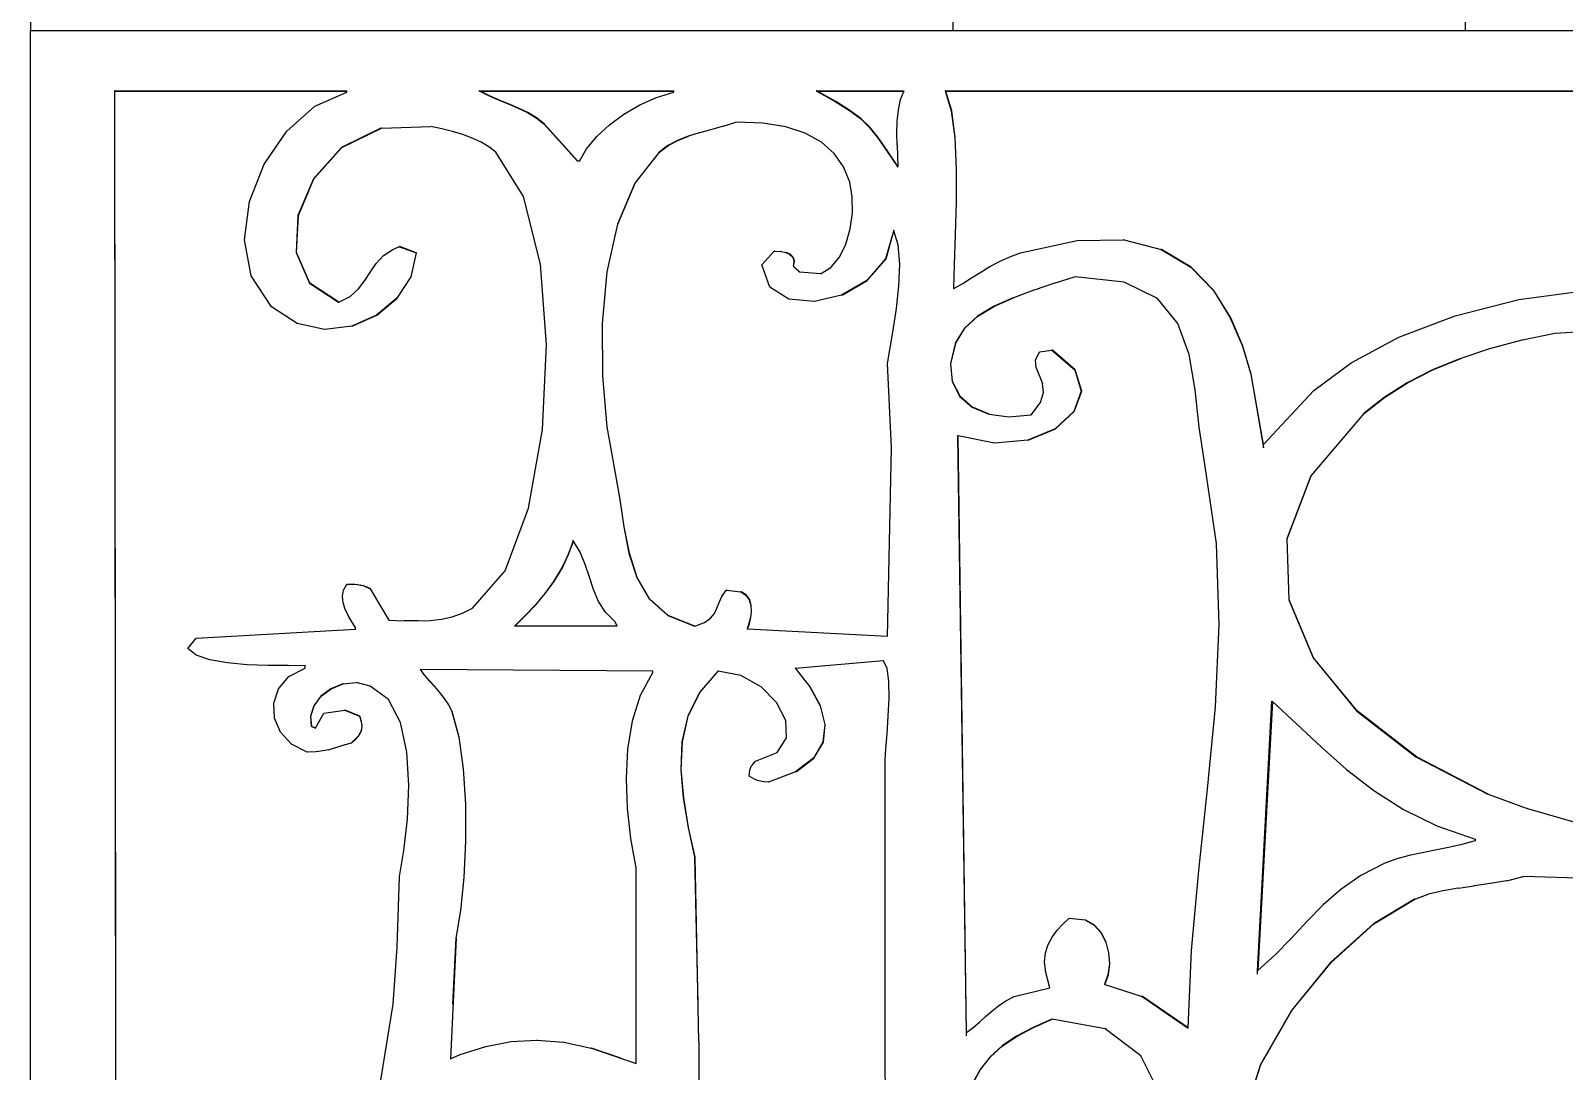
# Model space of a CAD drawing. Header units: inches. Extents: x 1397 to 20304, y -27267 to -746.
# Drawn here: x 14791.67 to 14806.63, y -23735.91 to -23725.76 of the extents above; entities that cross this region are included whole.
import ezdxf

# ---------------------------------------------------------------- set-up
doc = ezdxf.new("R2010")
doc.units = ezdxf.units.IN
doc.header["$LTSCALE"] = 17
doc.header["$MEASUREMENT"] = 0
doc.layers.add('25 BOT BAR', color=12, linetype='Continuous', lineweight=25)
doc.layers.add('ELEVATION', color=7, linetype='Continuous', lineweight=25)

# ---------------------------------------------------------------- blocks, each defined once
blk = doc.blocks.new('A$Ce488fd43')
for p, q in [((0, 24), (58.463, 24)), ((0, 0), (0, 24)), ((0.821, 23.414), (0.817, 23.414)), ((0.817, 23.414), (0.817, 23.407)), ((0.821, 23.407), (0.817, 23.407)), ((0.817, 23.407), (0.838, 5.511)), ((0.821, 23.414), (3.086, 23.414)), ((0.821, 23.407), (0.821, 23.414)), ((3.086, 23.407), (0.821, 23.407)), ((0.832, 14.5), (0.821, 23.407)), ((2.774, 23.263), (3.086, 23.4)), ((3.086, 23.407), (3.086, 23.414)), ((3.086, 23.4), (3.086, 23.407)), ((4.373, 23.414), (4.388, 23.407)), ((4.377, 23.414), (4.373, 23.414)), ((4.392, 23.407), (4.377, 23.414)), ((4.377, 23.414), (6.274, 23.414)), ((4.392, 23.407), (4.388, 23.407)), ((4.388, 23.407), (4.466, 23.368)), ((4.47, 23.368), (4.392, 23.407)), ((6.274, 23.407), (4.392, 23.407)), ((4.466, 23.368), (4.562, 23.326)), ((4.47, 23.368), (4.466, 23.368)), ((4.566, 23.326), (4.47, 23.368)), ((5.943, 23.276), (6.107, 23.349)), ((6.107, 23.349), (6.274, 23.4)), ((6.274, 23.407), (6.274, 23.414)), ((6.274, 23.4), (6.274, 23.407)), ((7.664, 23.414), (7.85, 23.309)), ((7.668, 23.414), (7.664, 23.414)), ((7.681, 23.407), (7.668, 23.414)), ((7.668, 23.414), (8.522, 23.414)), ((8.519, 23.407), (7.681, 23.407)), ((7.854, 23.309), (7.681, 23.407)), ((8.487, 23.329), (8.519, 23.407)), ((8.519, 23.407), (8.522, 23.414)), ((8.922, 23.414), (8.982, 23.218)), ((8.926, 23.414), (8.922, 23.414)), ((8.928, 23.407), (8.926, 23.414)), ((17.041, 23.407), (8.926, 23.414)), ((17.041, 23.407), (8.928, 23.407)), ((8.986, 23.218), (8.928, 23.407)), ((2.498, 23.018), (2.774, 23.263)), ((4.562, 23.326), (4.659, 23.286)), ((4.566, 23.326), (4.562, 23.326)), ((4.663, 23.286), (4.566, 23.326)), ((4.659, 23.286), (4.755, 23.244)), ((4.663, 23.286), (4.659, 23.286)), ((4.759, 23.244), (4.663, 23.286)), ((4.755, 23.244), (4.847, 23.2)), ((4.759, 23.244), (4.755, 23.244)), ((4.851, 23.2), (4.759, 23.244)), ((4.847, 23.2), (4.932, 23.15)), ((4.851, 23.2), (4.847, 23.2)), ((4.936, 23.15), (4.851, 23.2)), ((5.788, 23.185), (5.943, 23.276)), ((7.85, 23.309), (7.989, 23.222)), ((7.854, 23.309), (7.85, 23.309)), ((7.993, 23.222), (7.854, 23.309)), ((7.989, 23.222), (8.096, 23.141)), ((7.993, 23.222), (7.989, 23.222)), ((8.1, 23.141), (7.993, 23.222)), ((8.455, 23.116), (8.466, 23.228)), ((8.466, 23.228), (8.487, 23.329)), ((8.982, 23.218), (9.016, 22.955)), ((8.986, 23.218), (8.982, 23.218)), ((9.02, 22.955), (8.986, 23.218)), ((3.418, 23.047), (3.033, 22.859)), ((3.037, 22.859), (3.422, 23.047)), ((3.422, 23.047), (3.418, 23.047)), ((3.422, 23.047), (3.903, 23.063)), ((4.012, 23.042), (3.903, 23.063)), ((4.117, 23.017), (4.012, 23.042)), ((4.932, 23.15), (5.007, 23.092)), ((4.936, 23.15), (4.932, 23.15)), ((5.011, 23.092), (4.936, 23.15)), ((5.007, 23.092), (5.334, 22.726)), ((5.011, 23.092), (5.007, 23.092)), ((5.338, 22.726), (5.011, 23.092)), ((5.523, 22.966), (5.646, 23.08)), ((5.646, 23.08), (5.788, 23.185)), ((6.761, 23.069), (6.527, 23.004)), ((6.765, 23.069), (6.761, 23.069)), ((6.887, 23.107), (6.765, 23.069)), ((7.143, 23.098), (6.887, 23.107)), ((7.367, 23.061), (7.143, 23.098)), ((7.557, 22.998), (7.367, 23.061)), ((8.096, 23.141), (8.182, 23.057)), ((8.1, 23.141), (8.096, 23.141)), ((8.186, 23.057), (8.1, 23.141)), ((8.182, 23.057), (8.263, 22.957)), ((8.186, 23.057), (8.182, 23.057)), ((8.267, 22.957), (8.186, 23.057)), ((8.451, 22.998), (8.455, 23.116)), ((2.278, 22.697), (2.498, 23.018)), ((4.216, 22.986), (4.117, 23.017)), ((4.309, 22.951), (4.216, 22.986)), ((4.394, 22.911), (4.309, 22.951)), ((4.471, 22.865), (4.394, 22.911)), ((5.424, 22.847), (5.523, 22.966)), ((6.311, 22.929), (6.217, 22.879)), ((6.221, 22.879), (6.315, 22.929)), ((6.414, 22.97), (6.311, 22.929)), ((6.315, 22.929), (6.311, 22.929)), ((6.315, 22.929), (6.418, 22.97)), ((6.418, 22.97), (6.414, 22.97)), ((6.523, 23.004), (6.418, 22.97)), ((6.527, 23.004), (6.523, 23.004)), ((7.714, 22.911), (7.557, 22.998)), ((7.839, 22.801), (7.714, 22.911)), ((8.263, 22.957), (8.351, 22.831)), ((8.267, 22.957), (8.263, 22.957)), ((8.355, 22.831), (8.267, 22.957)), ((8.453, 22.881), (8.451, 22.998)), ((9.016, 22.955), (9.029, 22.649)), ((9.02, 22.955), (9.016, 22.955)), ((9.033, 22.649), (9.02, 22.955)), ((3.033, 22.859), (2.759, 22.555)), ((2.763, 22.555), (3.037, 22.859)), ((3.037, 22.859), (3.033, 22.859)), ((4.537, 22.814), (4.471, 22.865)), ((4.809, 22.381), (4.537, 22.814)), ((5.354, 22.726), (5.424, 22.847)), ((6.131, 22.814), (5.893, 22.51)), ((5.897, 22.51), (6.135, 22.814)), ((6.217, 22.879), (6.131, 22.814)), ((6.135, 22.814), (6.131, 22.814)), ((6.135, 22.814), (6.221, 22.879)), ((6.221, 22.879), (6.217, 22.879)), ((7.931, 22.671), (7.839, 22.801)), ((8.351, 22.831), (8.461, 22.668)), ((8.355, 22.831), (8.351, 22.831)), ((8.46, 22.674), (8.355, 22.831)), ((8.453, 22.881), (8.46, 22.674)), ((2.134, 22.334), (2.278, 22.697)), ((5.338, 22.726), (5.334, 22.726)), ((5.354, 22.726), (5.338, 22.726)), ((7.991, 22.521), (7.931, 22.671)), ((8.461, 22.668), (8.46, 22.674)), ((9.029, 22.649), (9.028, 22.326)), ((9.033, 22.649), (9.029, 22.649)), ((9.032, 22.326), (9.033, 22.649)), ((2.759, 22.555), (2.608, 22.195)), ((2.612, 22.195), (2.763, 22.555)), ((2.763, 22.555), (2.759, 22.555)), ((5.893, 22.51), (5.726, 22.111)), ((5.73, 22.111), (5.897, 22.51)), ((5.897, 22.51), (5.893, 22.51)), ((8.016, 22.377), (7.991, 22.521)), ((2.085, 21.959), (2.134, 22.334)), ((4.973, 21.722), (4.809, 22.381)), ((8.017, 22.222), (8.016, 22.377)), ((9.028, 22.326), (9.019, 22.008)), ((9.023, 22.008), (9.032, 22.326)), ((9.032, 22.326), (9.028, 22.326)), ((2.608, 22.195), (2.591, 21.835)), ((2.595, 21.835), (2.612, 22.195)), ((2.612, 22.195), (2.608, 22.195)), ((7.996, 22.065), (8.017, 22.222)), ((5.726, 22.111), (5.622, 21.646)), ((5.626, 21.646), (5.73, 22.111)), ((5.73, 22.111), (5.726, 22.111)), ((7.954, 21.917), (7.996, 22.065)), ((8.42, 22.053), (8.341, 21.774)), ((8.345, 21.774), (8.422, 22.046)), ((8.422, 22.046), (8.42, 22.053)), ((8.465, 21.909), (8.422, 22.046)), ((9.019, 22.008), (9.009, 21.718)), ((9.013, 21.718), (9.023, 22.008)), ((9.023, 22.008), (9.019, 22.008)), ((2.151, 21.606), (2.085, 21.959)), ((3.441, 21.804), (3.535, 21.863)), ((3.535, 21.863), (3.597, 21.892)), ((3.601, 21.892), (3.597, 21.892)), ((3.597, 21.892), (3.599, 21.891)), ((3.601, 21.892), (3.599, 21.891)), ((3.599, 21.891), (3.76, 21.833)), ((3.76, 21.833), (3.601, 21.892)), ((7.132, 21.716), (7.255, 21.848)), ((7.259, 21.848), (7.255, 21.848)), ((7.259, 21.848), (7.317, 21.844)), ((7.89, 21.788), (7.954, 21.917)), ((8.479, 21.722), (8.465, 21.909)), ((9.657, 21.833), (10.209, 21.951)), ((10.209, 21.951), (10.663, 21.957)), ((10.667, 21.957), (10.663, 21.957)), ((10.667, 21.957), (11.029, 21.863)), ((11.029, 21.863), (11.318, 21.691)), ((11.033, 21.863), (11.029, 21.863)), ((11.322, 21.691), (11.033, 21.863)), ((2.591, 21.835), (2.719, 21.534)), ((2.595, 21.835), (2.591, 21.835)), ((2.723, 21.534), (2.595, 21.835)), ((3.315, 21.647), (3.371, 21.729)), ((3.371, 21.729), (3.441, 21.804)), ((3.76, 21.833), (3.708, 21.598)), ((3.712, 21.598), (3.764, 21.833)), ((3.764, 21.833), (3.76, 21.833)), ((5.034, 20.933), (4.973, 21.722)), ((7.213, 21.497), (7.132, 21.716)), ((7.321, 21.844), (7.317, 21.844)), ((7.321, 21.844), (7.367, 21.834)), ((7.367, 21.834), (7.405, 21.818)), ((7.371, 21.834), (7.367, 21.834)), ((7.409, 21.818), (7.371, 21.834)), ((7.405, 21.818), (7.43, 21.797)), ((7.409, 21.818), (7.405, 21.818)), ((7.434, 21.797), (7.409, 21.818)), ((7.43, 21.797), (7.444, 21.771)), ((7.434, 21.797), (7.43, 21.797)), ((7.448, 21.771), (7.434, 21.797)), ((7.447, 21.739), (7.439, 21.702)), ((7.439, 21.702), (7.5, 21.643)), ((7.443, 21.702), (7.439, 21.702)), ((7.443, 21.702), (7.451, 21.739)), ((7.504, 21.643), (7.443, 21.702)), ((7.444, 21.771), (7.447, 21.739)), ((7.448, 21.771), (7.444, 21.771)), ((7.451, 21.739), (7.447, 21.739)), ((7.451, 21.739), (7.448, 21.771)), ((7.807, 21.689), (7.89, 21.788)), ((8.341, 21.774), (8.158, 21.56)), ((8.162, 21.56), (8.345, 21.774)), ((8.345, 21.774), (8.341, 21.774)), ((8.471, 21.509), (8.479, 21.722)), ((9.009, 21.718), (9.004, 21.482)), ((9.008, 21.484), (9.013, 21.718)), ((9.013, 21.718), (9.009, 21.718)), ((9.269, 21.643), (9.359, 21.697)), ((9.359, 21.697), (9.453, 21.748)), ((9.453, 21.748), (9.552, 21.794)), ((9.552, 21.794), (9.657, 21.833)), ((2.35, 21.306), (2.151, 21.606)), ((3.198, 21.479), (3.261, 21.561)), ((3.261, 21.561), (3.315, 21.647)), ((3.708, 21.598), (3.573, 21.389)), ((3.577, 21.389), (3.712, 21.598)), ((3.712, 21.598), (3.708, 21.598)), ((5.622, 21.646), (5.575, 21.143)), ((5.579, 21.143), (5.626, 21.646)), ((5.626, 21.646), (5.622, 21.646)), ((7.504, 21.643), (7.5, 21.643)), ((7.705, 21.628), (7.504, 21.643)), ((7.705, 21.628), (7.807, 21.689)), ((8.158, 21.56), (7.912, 21.418)), ((7.916, 21.418), (8.162, 21.56)), ((8.162, 21.56), (8.158, 21.56)), ((9.093, 21.533), (9.18, 21.588)), ((9.18, 21.588), (9.269, 21.643)), ((10.189, 21.599), (9.994, 21.534)), ((10.669, 21.544), (10.189, 21.599)), ((11.318, 21.691), (11.539, 21.463)), ((11.322, 21.691), (11.318, 21.691)), ((11.543, 21.463), (11.322, 21.691)), ((2.719, 21.534), (3.004, 21.35)), ((2.723, 21.534), (2.719, 21.534)), ((3.006, 21.351), (2.723, 21.534)), ((3.006, 21.351), (3.116, 21.407)), ((3.116, 21.407), (3.198, 21.479)), ((7.398, 21.38), (7.213, 21.497)), ((7.912, 21.418), (7.648, 21.356)), ((7.916, 21.418), (7.912, 21.418)), ((8.446, 21.288), (8.471, 21.509)), ((9.004, 21.482), (9.008, 21.484)), ((9.008, 21.484), (9.093, 21.533)), ((9.786, 21.467), (9.59, 21.394)), ((9.79, 21.467), (9.786, 21.467)), ((9.99, 21.534), (9.79, 21.467)), ((9.994, 21.534), (9.99, 21.534)), ((10.992, 21.385), (10.669, 21.544)), ((11.539, 21.463), (11.704, 21.198)), ((11.543, 21.463), (11.539, 21.463)), ((11.708, 21.198), (11.543, 21.463)), ((14.519, 21.375), (15.197, 21.467)), ((2.6, 21.141), (2.35, 21.306)), ((3.004, 21.35), (3.006, 21.351)), ((3.573, 21.389), (3.374, 21.223)), ((3.378, 21.223), (3.577, 21.389)), ((3.577, 21.389), (3.573, 21.389)), ((7.645, 21.356), (7.398, 21.38)), ((7.648, 21.356), (7.645, 21.356)), ((8.415, 21.076), (8.446, 21.288)), ((9.4, 21.311), (9.238, 21.213)), ((9.242, 21.213), (9.404, 21.311)), ((9.586, 21.394), (9.4, 21.311)), ((9.404, 21.311), (9.4, 21.311)), ((9.404, 21.311), (9.59, 21.394)), ((9.59, 21.394), (9.586, 21.394)), ((11.191, 21.142), (10.992, 21.385)), ((13.898, 21.217), (14.519, 21.375)), ((2.867, 21.083), (2.6, 21.141)), ((3.132, 21.115), (2.871, 21.083)), ((3.374, 21.223), (3.132, 21.115)), ((3.136, 21.115), (3.132, 21.115)), ((3.136, 21.115), (3.378, 21.223)), ((3.378, 21.223), (3.374, 21.223)), ((5.575, 21.143), (5.578, 20.629)), ((5.579, 21.143), (5.575, 21.143)), ((5.582, 20.629), (5.579, 21.143)), ((9.238, 21.213), (9.11, 21.095)), ((9.113, 21.095), (9.242, 21.213)), ((9.242, 21.213), (9.238, 21.213)), ((11.302, 20.838), (11.191, 21.142)), ((11.704, 21.198), (11.822, 20.92)), ((11.708, 21.198), (11.704, 21.198)), ((11.826, 20.92), (11.708, 21.198)), ((13.348, 21.007), (13.898, 21.217)), ((15.707, 21.101), (14.873, 21.043)), ((2.871, 21.083), (2.867, 21.083)), ((2.87, 21.083), (2.871, 21.083)), ((8.358, 20.75), (8.415, 21.076)), ((9.024, 20.955), (8.974, 20.752)), ((8.978, 20.752), (9.028, 20.955)), ((9.11, 21.095), (9.024, 20.955)), ((9.028, 20.955), (9.024, 20.955)), ((9.028, 20.955), (9.113, 21.095)), ((9.113, 21.095), (9.11, 21.095)), ((12.883, 20.758), (13.348, 21.007)), ((14.549, 20.98), (14.246, 20.899)), ((14.553, 20.98), (14.549, 20.98)), ((14.869, 21.043), (14.553, 20.98)), ((14.873, 21.043), (14.869, 21.043)), ((4.994, 20.107), (5.034, 20.933)), ((9.804, 20.785), (9.841, 20.867)), ((9.841, 20.867), (9.964, 20.882)), ((9.968, 20.882), (9.963, 20.881)), ((9.968, 20.882), (9.964, 20.882)), ((9.964, 20.882), (10.187, 20.69)), ((10.191, 20.69), (9.968, 20.882)), ((11.36, 20.494), (11.302, 20.838)), ((11.822, 20.92), (11.905, 20.648)), ((11.826, 20.92), (11.822, 20.92)), ((11.909, 20.648), (11.826, 20.92)), ((13.95, 20.802), (13.677, 20.69)), ((13.681, 20.69), (13.954, 20.802)), ((13.954, 20.802), (13.95, 20.802)), ((14.242, 20.899), (13.954, 20.802)), ((14.246, 20.899), (14.242, 20.899)), ((8.399, 19.93), (8.358, 20.75)), ((8.974, 20.752), (8.99, 20.577)), ((8.978, 20.752), (8.974, 20.752)), ((8.994, 20.577), (8.978, 20.752)), ((9.81, 20.709), (9.804, 20.785)), ((9.81, 20.709), (9.871, 20.556)), ((10.191, 20.69), (10.187, 20.69)), ((10.187, 20.69), (10.25, 20.482)), ((10.254, 20.482), (10.191, 20.69)), ((12.519, 20.487), (12.883, 20.758)), ((13.677, 20.69), (13.428, 20.563)), ((13.431, 20.563), (13.681, 20.69)), ((13.681, 20.69), (13.677, 20.69)), ((5.578, 20.629), (5.622, 20.132)), ((5.582, 20.629), (5.578, 20.629)), ((5.626, 20.132), (5.582, 20.629)), ((8.994, 20.577), (8.99, 20.577)), ((8.99, 20.577), (9.063, 20.434)), ((9.067, 20.434), (8.994, 20.577)), ((9.882, 20.47), (9.871, 20.556)), ((11.905, 20.648), (12.028, 19.93)), ((11.909, 20.648), (11.905, 20.648)), ((12.028, 19.96), (11.909, 20.648)), ((13.428, 20.563), (13.204, 20.421)), ((13.208, 20.421), (13.431, 20.563)), ((13.431, 20.563), (13.428, 20.563)), ((9.067, 20.434), (9.063, 20.434)), ((9.063, 20.434), (9.185, 20.327)), ((9.189, 20.327), (9.067, 20.434)), ((9.76, 20.252), (9.852, 20.37)), ((9.852, 20.37), (9.882, 20.47)), ((10.25, 20.482), (10.178, 20.282)), ((10.182, 20.282), (10.254, 20.482)), ((10.254, 20.482), (10.25, 20.482)), ((11.399, 20.13), (11.36, 20.494)), ((12.028, 19.96), (12.519, 20.487)), ((13.204, 20.421), (13.009, 20.267)), ((13.013, 20.267), (13.208, 20.421)), ((13.208, 20.421), (13.204, 20.421)), ((9.189, 20.327), (9.185, 20.327)), ((9.185, 20.327), (9.347, 20.258)), ((9.351, 20.258), (9.189, 20.327)), ((9.351, 20.258), (9.347, 20.258)), ((9.351, 20.258), (9.542, 20.232)), ((9.542, 20.232), (9.76, 20.252)), ((10.178, 20.282), (9.996, 20.115)), ((10, 20.115), (10.182, 20.282)), ((10.182, 20.282), (10.178, 20.282)), ((13.009, 20.267), (12.49, 19.656)), ((12.494, 19.656), (13.013, 20.267)), ((13.013, 20.267), (13.009, 20.267)), ((4.858, 19.341), (4.994, 20.107)), ((5.622, 20.132), (5.702, 19.682)), ((5.626, 20.132), (5.622, 20.132)), ((5.706, 19.682), (5.626, 20.132)), ((9.996, 20.115), (9.729, 20.004)), ((9.733, 20.004), (10, 20.115)), ((10, 20.115), (9.996, 20.115)), ((11.456, 19.769), (11.399, 20.13)), ((8.358, 18.086), (8.399, 19.93)), ((9.044, 20.047), (9.126, 14.221)), ((9.048, 20.047), (9.044, 20.047)), ((9.13, 14.224), (9.048, 20.047)), ((9.404, 19.974), (9.048, 20.047)), ((9.408, 19.974), (9.404, 19.974)), ((9.729, 20.004), (9.408, 19.974)), ((9.733, 20.004), (9.729, 20.004)), ((12.028, 19.93), (12.028, 19.96)), ((11.57, 18.994), (11.456, 19.769)), ((5.702, 19.682), (5.749, 19.423)), ((5.706, 19.682), (5.702, 19.682)), ((5.753, 19.423), (5.706, 19.682)), ((12.49, 19.656), (12.256, 19.042)), ((12.26, 19.042), (12.494, 19.656)), ((12.494, 19.656), (12.49, 19.656)), ((4.63, 18.728), (4.858, 19.341)), ((5.749, 19.423), (5.788, 19.159)), ((5.753, 19.423), (5.749, 19.423)), ((5.792, 19.159), (5.753, 19.423)), ((5.788, 19.159), (5.837, 18.901)), ((5.792, 19.159), (5.788, 19.159)), ((5.841, 18.901), (5.792, 19.159)), ((5.245, 18.88), (5.295, 19.019)), ((5.293, 19.023), (5.269, 18.956)), ((5.295, 19.019), (5.269, 18.956)), ((5.295, 19.019), (5.293, 19.023)), ((5.361, 18.909), (5.295, 19.019)), ((12.256, 19.042), (12.274, 18.444)), ((12.26, 19.042), (12.256, 19.042)), ((12.278, 18.444), (12.26, 19.042)), ((5.181, 18.747), (5.245, 18.88)), ((5.241, 18.88), (5.207, 18.809)), ((5.269, 18.956), (5.241, 18.88)), ((5.245, 18.88), (5.241, 18.88)), ((5.41, 18.789), (5.361, 18.909)), ((5.837, 18.901), (5.913, 18.662)), ((5.841, 18.901), (5.837, 18.901)), ((5.917, 18.662), (5.841, 18.901)), ((11.595, 18.202), (11.57, 18.994)), ((4.312, 18.364), (4.63, 18.728)), ((5.177, 18.747), (5.102, 18.624)), ((5.106, 18.624), (5.181, 18.747)), ((5.207, 18.809), (5.177, 18.747)), ((5.181, 18.747), (5.177, 18.747)), ((5.207, 18.809), (5.181, 18.747)), ((5.451, 18.666), (5.41, 18.789)), ((3.052, 18.541), (3.086, 18.598)), ((3.086, 18.598), (3.11, 18.598)), ((3.11, 18.598), (3.153, 18.597)), ((3.157, 18.597), (3.153, 18.597)), ((3.157, 18.597), (3.189, 18.594)), ((3.193, 18.594), (3.189, 18.594)), ((3.193, 18.594), (3.217, 18.59)), ((3.221, 18.59), (3.217, 18.59)), ((3.221, 18.59), (3.241, 18.584)), ((3.244, 18.584), (3.241, 18.584)), ((3.244, 18.584), (3.262, 18.576)), ((3.262, 18.576), (3.285, 18.566)), ((3.266, 18.576), (3.262, 18.576)), ((3.289, 18.566), (3.266, 18.576)), ((3.285, 18.566), (3.311, 18.554)), ((3.289, 18.566), (3.285, 18.566)), ((3.315, 18.554), (3.289, 18.566)), ((3.311, 18.554), (3.495, 18.247)), ((3.315, 18.554), (3.311, 18.554)), ((3.499, 18.247), (3.315, 18.554)), ((5.102, 18.624), (5.017, 18.508)), ((5.021, 18.508), (5.106, 18.624)), ((5.106, 18.624), (5.102, 18.624)), ((5.491, 18.545), (5.451, 18.666)), ((5.913, 18.662), (6.034, 18.455)), ((5.917, 18.662), (5.913, 18.662)), ((6.038, 18.455), (5.917, 18.662)), ((3.041, 18.48), (3.052, 18.541)), ((3.048, 18.417), (3.041, 18.48)), ((3.069, 18.354), (3.048, 18.417)), ((5.017, 18.508), (4.925, 18.397)), ((4.929, 18.397), (5.021, 18.508)), ((5.021, 18.508), (5.017, 18.508)), ((5.54, 18.43), (5.491, 18.545)), ((5.607, 18.324), (5.54, 18.43)), ((6.034, 18.455), (6.217, 18.293)), ((6.038, 18.455), (6.034, 18.455)), ((6.221, 18.293), (6.038, 18.455)), ((6.696, 18.364), (6.716, 18.418)), ((6.716, 18.418), (6.743, 18.477)), ((6.743, 18.477), (6.785, 18.54)), ((6.789, 18.54), (6.785, 18.54)), ((6.789, 18.54), (6.928, 18.525)), ((6.928, 18.525), (6.979, 18.49)), ((6.932, 18.525), (6.928, 18.525)), ((6.983, 18.49), (6.932, 18.525)), ((6.979, 18.49), (7.011, 18.445)), ((6.983, 18.49), (6.979, 18.49)), ((7.015, 18.445), (6.983, 18.49)), ((7.011, 18.445), (7.027, 18.391)), ((7.015, 18.445), (7.011, 18.445)), ((7.031, 18.391), (7.015, 18.445)), ((12.274, 18.444), (12.512, 17.878)), ((12.278, 18.444), (12.274, 18.444)), ((12.516, 17.878), (12.278, 18.444)), ((3.099, 18.292), (3.069, 18.354)), ((3.133, 18.231), (3.099, 18.292)), ((3.897, 18.244), (4.008, 18.256)), ((4.008, 18.256), (4.112, 18.279)), ((4.112, 18.279), (4.212, 18.314)), ((4.212, 18.314), (4.312, 18.364)), ((4.825, 18.291), (4.721, 18.188)), ((4.725, 18.188), (4.829, 18.291)), ((4.925, 18.397), (4.825, 18.291)), ((4.829, 18.291), (4.825, 18.291)), ((4.829, 18.291), (4.929, 18.397)), ((4.929, 18.397), (4.925, 18.397)), ((5.702, 18.232), (5.607, 18.324)), ((6.217, 18.293), (6.478, 18.188)), ((6.221, 18.293), (6.217, 18.293)), ((6.48, 18.189), (6.221, 18.293)), ((6.573, 18.225), (6.634, 18.267)), ((6.634, 18.267), (6.672, 18.313)), ((6.672, 18.313), (6.696, 18.364)), ((7.023, 18.273), (7.008, 18.214)), ((7.012, 18.214), (7.027, 18.273)), ((7.03, 18.333), (7.023, 18.273)), ((7.027, 18.273), (7.023, 18.273)), ((7.027, 18.391), (7.03, 18.333)), ((7.031, 18.391), (7.027, 18.391)), ((7.027, 18.273), (7.034, 18.333)), ((7.034, 18.333), (7.03, 18.333)), ((7.034, 18.333), (7.031, 18.391)), ((1.614, 18.071), (3.168, 18.159)), ((3.168, 18.174), (3.133, 18.231)), ((3.168, 18.159), (3.168, 18.174)), ((3.499, 18.247), (3.495, 18.247)), ((3.499, 18.247), (3.644, 18.241)), ((3.648, 18.241), (3.644, 18.241)), ((3.777, 18.24), (3.648, 18.241)), ((3.777, 18.24), (3.897, 18.244)), ((4.725, 18.188), (4.721, 18.188)), ((5.722, 18.188), (4.725, 18.188)), ((5.722, 18.188), (5.702, 18.232)), ((6.478, 18.188), (6.48, 18.189)), ((6.48, 18.189), (6.573, 18.225)), ((7.008, 18.214), (6.989, 18.159)), ((6.993, 18.159), (6.989, 18.159)), ((6.993, 18.159), (7.012, 18.214)), ((8.358, 18.086), (6.993, 18.159)), ((7.012, 18.214), (7.008, 18.214)), ((11.558, 17.401), (11.595, 18.202)), ((1.533, 17.969), (1.614, 18.071)), ((1.615, 17.904), (1.533, 17.969)), ((1.749, 17.859), (1.615, 17.904)), ((1.92, 17.829), (1.749, 17.859)), ((2.113, 17.812), (1.92, 17.829)), ((2.314, 17.805), (2.113, 17.812)), ((2.511, 17.805), (2.677, 17.808)), ((2.677, 17.778), (2.677, 17.808)), ((7.463, 17.778), (8.318, 17.852)), ((8.356, 17.777), (8.318, 17.852)), ((12.512, 17.878), (12.936, 17.362)), ((12.516, 17.878), (12.512, 17.878)), ((12.94, 17.362), (12.516, 17.878)), ((2.507, 17.805), (2.314, 17.805)), ((2.419, 17.578), (2.52, 17.696)), ((2.511, 17.805), (2.507, 17.805)), ((2.52, 17.696), (2.677, 17.778)), ((3.801, 17.764), (3.843, 17.707)), ((3.805, 17.764), (3.801, 17.764)), ((3.847, 17.707), (3.805, 17.764)), ((6.07, 17.749), (3.805, 17.764)), ((3.843, 17.707), (3.89, 17.652)), ((3.847, 17.707), (3.843, 17.707)), ((3.894, 17.652), (3.847, 17.707)), ((5.951, 17.514), (6.07, 17.735)), ((6.07, 17.735), (6.07, 17.749)), ((6.703, 17.749), (6.524, 17.542)), ((6.528, 17.542), (6.707, 17.749)), ((6.707, 17.749), (6.703, 17.749)), ((6.928, 17.708), (6.707, 17.749)), ((7.126, 17.597), (6.928, 17.708)), ((7.463, 17.778), (7.459, 17.778)), ((7.459, 17.778), (7.602, 17.597)), ((7.606, 17.597), (7.463, 17.778)), ((8.374, 17.649), (8.356, 17.777)), ((2.373, 17.438), (2.419, 17.578)), ((2.928, 17.578), (2.831, 17.504)), ((2.835, 17.504), (2.932, 17.578)), ((3.045, 17.626), (2.928, 17.578)), ((2.932, 17.578), (2.928, 17.578)), ((2.932, 17.578), (3.049, 17.626)), ((3.049, 17.626), (3.045, 17.626)), ((3.049, 17.626), (3.175, 17.637)), ((3.311, 17.603), (3.175, 17.637)), ((3.491, 17.472), (3.311, 17.603)), ((3.89, 17.652), (3.939, 17.598)), ((3.894, 17.652), (3.89, 17.652)), ((3.943, 17.598), (3.894, 17.652)), ((3.939, 17.598), (3.989, 17.542)), ((3.943, 17.598), (3.939, 17.598)), ((3.992, 17.542), (3.943, 17.598)), ((3.989, 17.542), (4.035, 17.483)), ((3.992, 17.542), (3.989, 17.542)), ((4.039, 17.483), (3.992, 17.542)), ((5.872, 17.263), (5.951, 17.514)), ((6.524, 17.542), (6.411, 17.311)), ((6.415, 17.311), (6.528, 17.542)), ((6.528, 17.542), (6.524, 17.542)), ((7.278, 17.442), (7.126, 17.597)), ((7.606, 17.597), (7.602, 17.597)), ((7.602, 17.597), (7.702, 17.412)), ((7.706, 17.412), (7.606, 17.597)), ((8.375, 17.487), (8.374, 17.649)), ((2.38, 17.292), (2.373, 17.438)), ((2.762, 17.411), (2.729, 17.309)), ((2.733, 17.309), (2.766, 17.411)), ((2.831, 17.504), (2.762, 17.411)), ((2.766, 17.411), (2.762, 17.411)), ((2.766, 17.411), (2.835, 17.504)), ((2.835, 17.504), (2.831, 17.504)), ((2.861, 17.339), (3.065, 17.369)), ((3.065, 17.369), (3.209, 17.31)), ((3.069, 17.369), (3.065, 17.369)), ((3.212, 17.31), (3.069, 17.369)), ((3.607, 17.248), (3.491, 17.472)), ((4.035, 17.483), (4.075, 17.421)), ((4.039, 17.483), (4.035, 17.483)), ((4.079, 17.421), (4.039, 17.483)), ((4.075, 17.421), (4.108, 17.354)), ((4.079, 17.421), (4.075, 17.421)), ((4.112, 17.354), (4.079, 17.421)), ((7.368, 17.267), (7.278, 17.442)), ((7.706, 17.412), (7.702, 17.412)), ((7.702, 17.412), (7.748, 17.229)), ((7.752, 17.229), (7.706, 17.412)), ((8.367, 17.311), (8.375, 17.487)), ((11.483, 16.599), (11.558, 17.401)), ((11.968, 14.823), (12.11, 17.456)), ((12.114, 17.453), (11.973, 14.827)), ((12.11, 17.456), (12.114, 17.453)), ((12.114, 17.453), (12.352, 17.232)), ((12.936, 17.362), (13.515, 16.913)), ((12.94, 17.362), (12.936, 17.362)), ((13.519, 16.913), (12.94, 17.362)), ((2.438, 17.153), (2.38, 17.292)), ((2.729, 17.309), (2.738, 17.208)), ((2.733, 17.309), (2.729, 17.309)), ((2.742, 17.208), (2.733, 17.309)), ((2.742, 17.208), (2.738, 17.208)), ((2.78, 17.194), (2.742, 17.208)), ((2.742, 17.208), (2.779, 17.193)), ((2.78, 17.194), (2.861, 17.339)), ((3.209, 17.31), (3.224, 17.258)), ((3.212, 17.31), (3.209, 17.31)), ((3.228, 17.258), (3.212, 17.31)), ((3.224, 17.258), (3.23, 17.215)), ((3.228, 17.258), (3.224, 17.258)), ((3.23, 17.215), (3.227, 17.179)), ((3.234, 17.215), (3.228, 17.258)), ((3.234, 17.215), (3.23, 17.215)), ((3.231, 17.179), (3.234, 17.215)), ((3.669, 16.96), (3.607, 17.248)), ((4.108, 17.354), (4.176, 17.105)), ((4.112, 17.354), (4.108, 17.354)), ((4.18, 17.105), (4.112, 17.354)), ((5.827, 16.989), (5.872, 17.263)), ((6.411, 17.311), (6.354, 17.059)), ((6.358, 17.059), (6.415, 17.311)), ((6.415, 17.311), (6.411, 17.311)), ((7.375, 17.097), (7.368, 17.267)), ((7.748, 17.229), (7.73, 17.056)), ((7.734, 17.056), (7.752, 17.229)), ((7.752, 17.229), (7.748, 17.229)), ((8.355, 17.139), (8.367, 17.311)), ((12.352, 17.232), (12.592, 17.008)), ((2.545, 17.038), (2.438, 17.153)), ((2.779, 17.193), (2.78, 17.194)), ((3.164, 17.082), (3.127, 17.047)), ((3.131, 17.047), (3.168, 17.082)), ((3.194, 17.115), (3.164, 17.082)), ((3.168, 17.082), (3.164, 17.082)), ((3.168, 17.082), (3.198, 17.115)), ((3.215, 17.146), (3.194, 17.115)), ((3.198, 17.115), (3.194, 17.115)), ((3.198, 17.115), (3.219, 17.146)), ((3.227, 17.179), (3.215, 17.146)), ((3.219, 17.146), (3.215, 17.146)), ((3.219, 17.146), (3.231, 17.179)), ((3.231, 17.179), (3.227, 17.179)), ((4.176, 17.105), (4.22, 16.797)), ((4.18, 17.105), (4.176, 17.105)), ((4.224, 16.797), (4.18, 17.105)), ((6.354, 17.059), (6.343, 16.791)), ((6.347, 16.791), (6.358, 17.059)), ((6.358, 17.059), (6.354, 17.059)), ((7.282, 16.957), (7.375, 17.097)), ((8.343, 16.991), (8.355, 17.139)), ((2.698, 16.959), (2.545, 17.038)), ((2.702, 16.959), (2.698, 16.959)), ((2.782, 16.963), (2.702, 16.959)), ((2.786, 16.963), (2.782, 16.963)), ((2.851, 16.971), (2.786, 16.963)), ((2.855, 16.971), (2.851, 16.971)), ((2.91, 16.983), (2.855, 16.971)), ((2.914, 16.983), (2.91, 16.983)), ((2.962, 16.997), (2.914, 16.983)), ((2.966, 16.997), (2.962, 16.997)), ((3.012, 17.013), (2.966, 16.997)), ((3.016, 17.013), (3.012, 17.013)), ((3.066, 17.03), (3.016, 17.013)), ((3.07, 17.03), (3.066, 17.03)), ((3.127, 17.047), (3.07, 17.03)), ((3.131, 17.047), (3.127, 17.047)), ((3.689, 16.636), (3.669, 16.96)), ((5.812, 16.702), (5.827, 16.989)), ((7.071, 16.871), (7.282, 16.957)), ((7.73, 17.056), (7.638, 16.9)), ((7.642, 16.9), (7.734, 17.056)), ((7.734, 17.056), (7.73, 17.056)), ((8.338, 16.885), (8.343, 16.991)), ((12.592, 17.008), (12.839, 16.79)), ((13.515, 16.913), (14.215, 16.549)), ((13.519, 16.913), (13.515, 16.913)), ((14.219, 16.549), (13.519, 16.913)), ((4.22, 16.797), (4.241, 16.451)), ((4.224, 16.797), (4.22, 16.797)), ((4.245, 16.451), (4.224, 16.797)), ((6.347, 16.791), (6.343, 16.791)), ((6.343, 16.791), (6.367, 16.512)), ((6.371, 16.512), (6.347, 16.791)), ((7.012, 16.758), (7.016, 16.783)), ((7.016, 16.783), (7.022, 16.804)), ((7.022, 16.804), (7.03, 16.821)), ((7.03, 16.821), (7.041, 16.836)), ((7.041, 16.836), (7.054, 16.852)), ((7.054, 16.852), (7.071, 16.871)), ((7.463, 16.768), (7.198, 16.666)), ((7.638, 16.9), (7.463, 16.768)), ((7.467, 16.768), (7.463, 16.768)), ((7.467, 16.768), (7.642, 16.9)), ((7.642, 16.9), (7.638, 16.9)), ((8.338, 14.031), (8.338, 16.885)), ((12.839, 16.79), (13.103, 16.585)), ((3.676, 16.306), (3.689, 16.636)), ((5.824, 16.408), (5.812, 16.702)), ((7.01, 16.724), (7.012, 16.758)), ((7.034, 16.711), (7.01, 16.724)), ((7.054, 16.699), (7.034, 16.711)), ((7.074, 16.69), (7.054, 16.699)), ((7.096, 16.682), (7.074, 16.69)), ((7.121, 16.676), (7.096, 16.682)), ((7.153, 16.67), (7.121, 16.676)), ((7.194, 16.666), (7.153, 16.67)), ((7.198, 16.666), (7.194, 16.666)), ((6.371, 16.512), (6.367, 16.512)), ((6.367, 16.512), (6.415, 16.225)), ((6.419, 16.225), (6.371, 16.512)), ((11.397, 15.804), (11.483, 16.599)), ((13.103, 16.585), (13.393, 16.399)), ((14.219, 16.549), (14.215, 16.549)), ((14.219, 16.549), (14.6, 16.408)), ((4.241, 16.451), (4.242, 16.09)), ((4.245, 16.451), (4.241, 16.451)), ((4.246, 16.09), (4.245, 16.451)), ((5.856, 16.115), (5.824, 16.408)), ((13.393, 16.399), (13.719, 16.239)), ((14.604, 16.408), (14.6, 16.408)), ((14.604, 16.408), (15.088, 16.269)), ((3.642, 15.999), (3.676, 16.306)), ((6.415, 16.225), (6.478, 15.934)), ((6.419, 16.225), (6.415, 16.225)), ((6.482, 15.934), (6.419, 16.225)), ((13.719, 16.239), (14.092, 16.11)), ((4.242, 16.09), (4.226, 15.737)), ((4.23, 15.737), (4.246, 16.09)), ((4.246, 16.09), (4.242, 16.09)), ((5.906, 15.831), (5.856, 16.115)), ((13.833, 16.027), (13.704, 16.002)), ((13.963, 16.057), (13.833, 16.027)), ((14.092, 16.095), (13.963, 16.057)), ((14.092, 16.11), (14.092, 16.095)), ((3.597, 15.744), (3.642, 15.999)), ((6.478, 15.934), (6.508, 14.5)), ((6.482, 15.934), (6.478, 15.934)), ((6.519, 14.135), (6.482, 15.934)), ((13.213, 15.875), (12.978, 15.756)), ((13.329, 15.917), (13.213, 15.875)), ((13.45, 15.95), (13.329, 15.917)), ((13.575, 15.977), (13.45, 15.95)), ((13.704, 16.002), (13.575, 15.977)), ((3.576, 15.056), (3.597, 15.744)), ((4.226, 15.737), (4.194, 15.414)), ((4.198, 15.414), (4.23, 15.737)), ((4.23, 15.737), (4.226, 15.737)), ((5.906, 13.921), (5.906, 15.831)), ((11.325, 15.024), (11.397, 15.804)), ((12.978, 15.756), (12.781, 15.619)), ((14.403, 15.704), (14.562, 15.744)), ((14.562, 15.744), (14.566, 15.744)), ((15.202, 15.726), (14.566, 15.744)), ((12.781, 15.619), (12.609, 15.469)), ((13.503, 15.524), (13.635, 15.573)), ((13.639, 15.573), (13.635, 15.573)), ((13.778, 15.607), (13.639, 15.573)), ((13.782, 15.607), (13.778, 15.607)), ((13.927, 15.633), (13.782, 15.607)), ((13.931, 15.633), (13.927, 15.633)), ((13.931, 15.633), (14.081, 15.654)), ((14.085, 15.654), (14.081, 15.654)), ((14.239, 15.676), (14.085, 15.654)), ((14.243, 15.676), (14.239, 15.676)), ((14.399, 15.704), (14.243, 15.676)), ((14.403, 15.704), (14.399, 15.704)), ((4.194, 15.414), (4.149, 15.143)), ((4.153, 15.143), (4.198, 15.414)), ((4.198, 15.414), (4.194, 15.414)), ((12.609, 15.469), (12.453, 15.309)), ((13.5, 15.524), (13.1, 15.282)), ((13.103, 15.282), (13.503, 15.524)), ((13.503, 15.524), (13.5, 15.524)), ((10.016, 15.221), (10.071, 15.28)), ((10.071, 15.28), (10.128, 15.334)), ((10.131, 15.334), (10.128, 15.334)), ((10.291, 15.319), (10.131, 15.334)), ((10.295, 15.319), (10.291, 15.319)), ((10.291, 15.319), (10.375, 15.271)), ((10.379, 15.271), (10.295, 15.319)), ((10.379, 15.271), (10.375, 15.271)), ((10.375, 15.271), (10.441, 15.198)), ((10.445, 15.198), (10.379, 15.271)), ((12.453, 15.309), (12.301, 15.145)), ((13.1, 15.282), (12.683, 14.907)), ((12.687, 14.907), (13.103, 15.282)), ((13.103, 15.282), (13.1, 15.282)), ((4.153, 15.143), (4.095, 13.966)), ((4.149, 15.143), (4.117, 14.5)), ((4.153, 15.143), (4.149, 15.143)), ((9.927, 15.081), (9.967, 15.155)), ((9.967, 15.155), (10.016, 15.221)), ((10.445, 15.198), (10.441, 15.198)), ((10.441, 15.198), (10.488, 15.106)), ((10.492, 15.106), (10.445, 15.198)), ((12.301, 15.145), (12.143, 14.981)), ((3.538, 14.5), (3.576, 15.056)), ((9.891, 14.908), (9.9, 14.999)), ((9.9, 14.999), (9.927, 15.081)), ((10.492, 15.106), (10.488, 15.106)), ((10.488, 15.106), (10.516, 15.002)), ((10.52, 15.002), (10.492, 15.106)), ((10.52, 15.002), (10.516, 15.002)), ((10.516, 15.002), (10.524, 14.894)), ((10.527, 14.894), (10.52, 15.002)), ((11.293, 14.268), (11.325, 15.024)), ((12.143, 14.981), (11.973, 14.827)), ((9.903, 14.807), (9.891, 14.908)), ((10.524, 14.894), (10.51, 14.787)), ((10.514, 14.787), (10.527, 14.894)), ((10.527, 14.894), (10.524, 14.894)), ((11.968, 14.823), (11.967, 14.821)), ((11.967, 14.821), (11.967, 14.792)), ((11.968, 14.821), (11.967, 14.821)), ((11.973, 14.827), (11.968, 14.823)), ((12.683, 14.907), (12.3, 14.438)), ((12.303, 14.438), (12.687, 14.907)), ((12.687, 14.907), (12.683, 14.907)), ((9.944, 14.66), (9.903, 14.807)), ((10.51, 14.787), (10.475, 14.69)), ((10.479, 14.69), (10.475, 14.69)), ((10.479, 14.69), (10.514, 14.787)), ((10.479, 14.69), (10.843, 14.573)), ((10.514, 14.787), (10.51, 14.787)), ((9.444, 14.484), (9.515, 14.531)), ((9.515, 14.531), (9.596, 14.573)), ((9.596, 14.573), (9.944, 14.66)), ((10.847, 14.573), (10.843, 14.573)), ((10.843, 14.573), (11.292, 14.265)), ((11.293, 14.268), (10.847, 14.573)), ((3.284, 12.962), (3.538, 14.5)), ((9.257, 14.325), (9.317, 14.379)), ((9.317, 14.379), (9.379, 14.432)), ((9.379, 14.432), (9.444, 14.484)), ((12.3, 14.438), (11.997, 13.911)), ((12.001, 13.911), (12.303, 14.438)), ((12.303, 14.438), (12.3, 14.438)), ((9.126, 14.221), (9.13, 14.224)), ((9.126, 14.221), (9.126, 14.192)), ((9.13, 14.224), (9.194, 14.271)), ((9.194, 14.271), (9.257, 14.325)), ((9.78, 14.272), (9.619, 14.187)), ((9.623, 14.187), (9.784, 14.272)), ((9.964, 14.353), (9.78, 14.272)), ((9.784, 14.272), (9.78, 14.272)), ((9.784, 14.272), (9.967, 14.353)), ((9.967, 14.353), (9.964, 14.353)), ((10.482, 14.258), (9.967, 14.353)), ((10.831, 13.995), (10.482, 14.258)), ((11.292, 14.265), (11.293, 14.268)), ((4.192, 14.008), (4.441, 14.087)), ((4.441, 14.087), (4.688, 14.135)), ((4.688, 14.135), (4.938, 14.149)), ((4.942, 14.149), (4.938, 14.149)), ((4.942, 14.149), (4.94, 14.149)), ((4.942, 14.149), (5.197, 14.128)), ((5.201, 14.128), (5.197, 14.128)), ((5.201, 14.128), (5.468, 14.07)), ((5.472, 14.07), (5.468, 14.07)), ((5.757, 13.974), (5.472, 14.07)), ((5.472, 14.07), (5.906, 13.921)), ((6.519, 14.135), (6.519, 11.952)), ((9.479, 14.093), (9.36, 13.986)), ((9.364, 13.986), (9.483, 14.093)), ((9.619, 14.187), (9.479, 14.093)), ((9.483, 14.093), (9.479, 14.093)), ((9.483, 14.093), (9.623, 14.187)), ((9.623, 14.187), (9.619, 14.187)), ((4.095, 13.966), (4.192, 14.008)), ((5.756, 13.972), (5.757, 13.974)), ((8.358, 8.878), (8.338, 14.031)), ((9.36, 13.986), (9.262, 13.863)), ((9.266, 13.863), (9.364, 13.986)), ((9.364, 13.986), (9.36, 13.986)), ((11.018, 13.624), (10.831, 13.995)), ((9.262, 13.863), (9.194, 13.737)), ((9.198, 13.737), (9.266, 13.863)), ((9.266, 13.863), (9.262, 13.863)), ((11.997, 13.911), (11.943, 13.737)), ((11.947, 13.737), (12.001, 13.911)), ((12.001, 13.911), (11.997, 13.911))]:
    blk.add_line(p, q)
at = {"layer": '25 BOT BAR'}
blk.add_line((0, 0), (0, 24), dxfattribs=at)

msp = doc.modelspace()

# ---------------------------------------------------------------- linework, layer by layer
at = {"layer": '25 BOT BAR'}
for p, q in [((14791.666, -23657.759), (14791.666, -23725.759)), ((14800.666, -23725.759), (14800.666, -23666.759))]:
    msp.add_line(p, q, dxfattribs=at)
at = {"layer": 'ELEVATION', "linetype": 'Continuous'}
msp.add_lwpolyline([(14805.666, -23725.759), (14805.666, -23666.759), (14850.129, -23666.759), (14850.129, -23749.759)], dxfattribs=at)

# ---------------------------------------------------------------- block references
at = {"layer": '25 BOT BAR'}
msp.add_blockref('A$Ce488fd43', (14791.666, -23749.759), dxfattribs=at)

doc.saveas('drawing.dxf')
